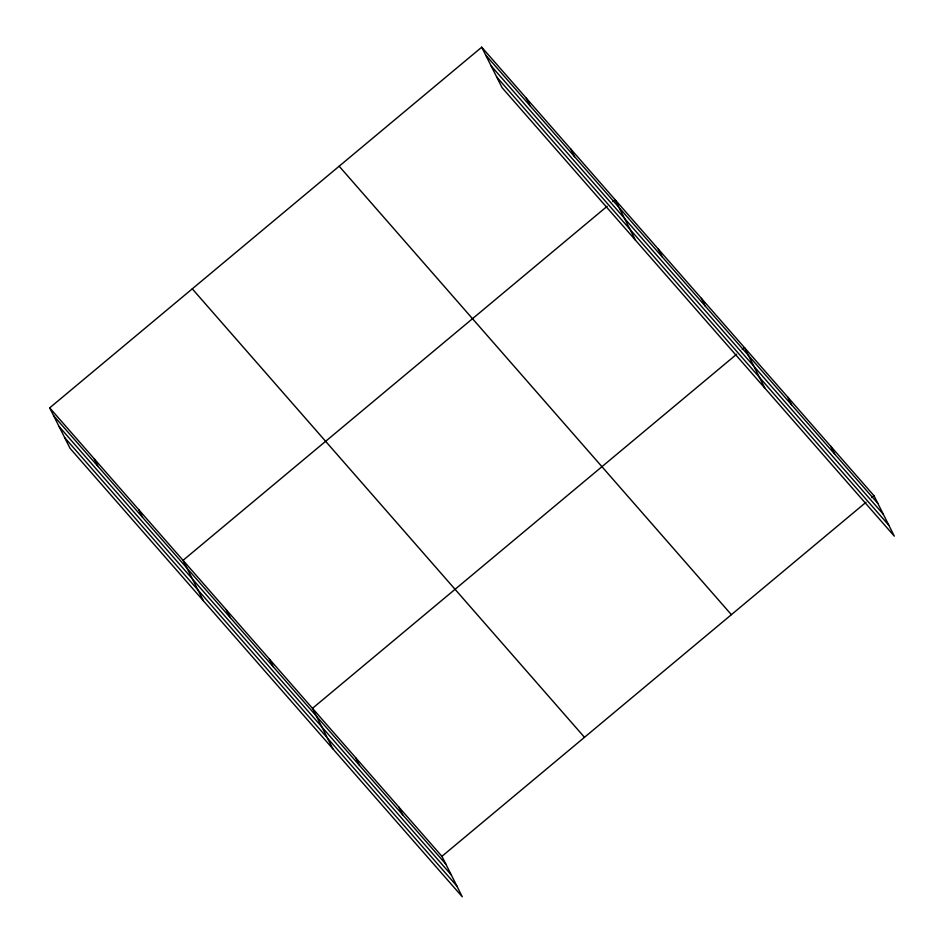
<?xml version="1.0" encoding="UTF-8"?>
<svg xmlns="http://www.w3.org/2000/svg" width="944" height="944" viewBox="0 0 944 944"><rect width="100%" height="100%" fill="white"/><g stroke="black" fill="none" stroke-linecap="round" stroke-linejoin="round"><path stroke-width="1.42" d="M49.69 407.867L441.922 856.326L462.277 896.8L70.057 448.341L49.69 407.867L481.723 47.2L873.943 495.659L894.31 536.133L502.078 87.674L481.723 47.2M607.157 206.288L183.053 560.335L203.408 600.821M612.821 201.568L615.075 199.68L635.442 240.154M736.591 354.283L312.488 708.33L332.843 748.804M742.244 349.551L744.509 347.663L764.876 388.149M441.922 856.326L866.026 502.267M871.678 497.547L873.943 495.659M485.664 55.023L877.885 503.482M491.081 65.797L883.301 514.256M496.662 76.901L888.882 525.36M339.156 166.215L731.376 614.674M192.269 288.84L584.489 737.299M53.631 415.69L445.851 864.149M59.047 426.464L451.279 874.923M64.64 437.568L456.861 886.027M830.803 446.323L834.732 454.147M787.662 396.999L791.591 404.823M701.368 298.339L705.298 306.163M658.228 249.004L662.157 256.827M570.624 148.845L574.566 156.68M526.174 98.023L530.115 105.846M398.769 806.99L402.71 814.814M355.628 757.666L359.57 765.49M269.335 658.995L273.276 666.83M226.194 609.671L230.135 617.494M138.603 509.512L142.532 517.336M94.152 458.69L98.082 466.513"/></g></svg>
